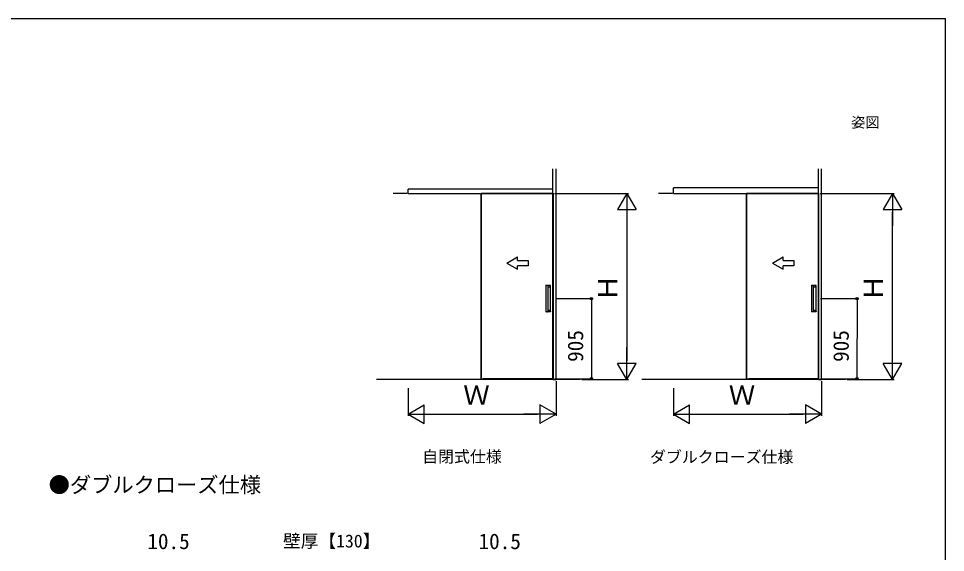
# Model space of a CAD drawing. Units: millimetres, scale not verified. Extents: x -525 to 525, y -783 to 779.
# Drawn here: x 1 to 525, y 445 to 747 of the extents above; entities that cross this region are included whole.
import ezdxf
from ezdxf.enums import TextEntityAlignment as Align

# ---------------------------------------------------------------- set-up
doc = ezdxf.new("R2010")
doc.units = ezdxf.units.MM
doc.header["$LTSCALE"] = 4
for name, color, linetype in [('0-2_USER1', 3, 'Continuous'), ('0-6_YKK_A1', 4, 'Continuous'), ('0-7_YKK_D', 6, 'Continuous'), ('0-8_YKK_ZWAK', 7, 'Continuous')]:
    doc.layers.add(name, color=color, linetype=linetype)
doc.styles.add('ＭＳ ゴシック', font='')
doc.styles.get('ＭＳ ゴシック').set_extended_font_data('MS Gothic')

msp = doc.modelspace()

# ---------------------------------------------------------------- linework, layer by layer
at = {"layer": '0-6_YKK_A1'}
for p, q in [((303.2, 542.774), (303.2, 661.7)), ((305, 542.774), (305, 661.7)), ((453.2, 542.774), (453.2, 661.7)), ((455, 542.774), (455, 661.7)), ((221.4, 647.824), (221.4, 650.274)), ((303.2, 650.274), (221.4, 650.274)), ((453.2, 651.074), (371.4, 651.074)), ((371.4, 647.824), (371.4, 651.074)), ((453.2, 651.074), (371.4, 651.074)), ((371.4, 647.824), (371.4, 651.074)), ((220.871, 647.824), (212.958, 647.824)), ((220.871, 647.824), (212.958, 647.824)), ((221.4, 647.824), (303.2, 647.824)), ((221.4, 647.824), (303.2, 647.824)), ((262.65, 648.024), (262.65, 543.724)), ((262.65, 648.024), (263.4, 648.024)), ((262.65, 648.024), (303.35, 648.024)), ((262.65, 543.224), (262.65, 648.024)), ((303.35, 648.024), (303.35, 543.424)), ((303.35, 543.224), (303.35, 648.024)), ((370.871, 647.824), (362.958, 647.824)), ((370.871, 647.824), (362.958, 647.824)), ((371.4, 647.824), (453.2, 647.824)), ((371.4, 647.824), (453.2, 647.824)), ((412.65, 648.024), (412.65, 543.724)), ((412.65, 648.024), (413.4, 648.024)), ((412.65, 648.024), (453.35, 648.024)), ((412.65, 543.224), (412.65, 648.024)), ((453.35, 648.024), (453.35, 543.424)), ((453.35, 543.224), (453.35, 648.024)), ((277.25, 608.542), (283.25, 612.006)), ((277.25, 608.542), (283.25, 612.006)), ((277.25, 608.542), (283.25, 605.078)), ((277.25, 608.542), (283.25, 605.078)), ((283.25, 610.042), (283.25, 612.006)), ((283.25, 610.042), (283.25, 612.006)), ((283.25, 610.042), (289.25, 610.042)), ((283.25, 610.042), (289.25, 610.042)), ((289.25, 610.042), (289.25, 607.042)), ((289.25, 610.042), (289.25, 607.042)), ((427.25, 608.542), (433.25, 612.006)), ((427.25, 608.542), (433.25, 612.006)), ((427.25, 608.542), (433.25, 605.078)), ((427.25, 608.542), (433.25, 605.078)), ((433.25, 610.042), (433.25, 612.006)), ((433.25, 610.042), (433.25, 612.006)), ((433.25, 610.042), (439.25, 610.042)), ((433.25, 610.042), (439.25, 610.042)), ((439.25, 610.042), (439.25, 607.042)), ((439.25, 610.042), (439.25, 607.042)), ((283.25, 605.078), (283.25, 607.042)), ((289.25, 607.042), (283.25, 607.042)), ((283.25, 605.078), (283.25, 607.042)), ((289.25, 607.042), (283.25, 607.042)), ((433.25, 605.078), (433.25, 607.042)), ((439.25, 607.042), (433.25, 607.042)), ((433.25, 605.078), (433.25, 607.042)), ((439.25, 607.042), (433.25, 607.042)), ((299.25, 595.874), (299.25, 581.074)), ((299.35, 595.974), (299.358, 595.974)), ((299.358, 595.974), (300.242, 595.974)), ((300.242, 595.974), (300.25, 595.974)), ((300.35, 595.874), (300.35, 581.074)), ((301.842, 595.873), (300.35, 595.873)), ((301.61, 595.865), (300.35, 595.865)), ((300.35, 595.066), (301.61, 595.066)), ((301.664, 595.116), (301.664, 595.816)), ((301.894, 595.824), (301.893, 595.824)), ((301.894, 581.124), (301.894, 595.824)), ((449.25, 595.874), (449.25, 581.074)), ((449.35, 595.974), (449.358, 595.974)), ((449.358, 595.974), (450.242, 595.974)), ((450.242, 595.974), (450.25, 595.974)), ((450.35, 595.874), (450.35, 581.074)), ((451.842, 595.873), (450.35, 595.873)), ((451.61, 595.865), (450.35, 595.865)), ((450.35, 595.066), (451.61, 595.066)), ((451.664, 595.116), (451.664, 595.816)), ((451.894, 595.824), (451.893, 595.824)), ((451.894, 581.124), (451.894, 595.824)), ((300.35, 581.881), (301.61, 581.881)), ((301.664, 581.132), (301.664, 581.831)), ((450.35, 581.881), (451.61, 581.881)), ((451.664, 581.132), (451.664, 581.831)), ((299.358, 580.974), (299.35, 580.974)), ((300.242, 580.974), (299.358, 580.974)), ((300.25, 580.974), (300.242, 580.974)), ((301.61, 581.082), (300.35, 581.082)), ((301.842, 581.074), (300.35, 581.074)), ((301.894, 581.124), (301.893, 581.124)), ((449.358, 580.974), (449.35, 580.974)), ((450.242, 580.974), (449.358, 580.974)), ((450.25, 580.974), (450.242, 580.974)), ((451.61, 581.082), (450.35, 581.082)), ((451.842, 581.074), (450.35, 581.074)), ((451.894, 581.124), (451.893, 581.124)), ((318.558, 542.774), (203.522, 542.774)), ((318.558, 542.774), (203.522, 542.774)), ((262.65, 543.224), (302.6, 543.224)), ((302.6, 543.224), (263.9, 543.224)), ((302.6, 543.224), (303.335, 543.224)), ((303.35, 543.224), (302.6, 543.224)), ((303.2, 542.774), (305, 542.774)), ((468.558, 542.774), (353.522, 542.774)), ((468.558, 542.774), (353.522, 542.774)), ((412.65, 543.224), (452.6, 543.224)), ((452.6, 543.224), (413.9, 543.224)), ((452.6, 543.224), (453.335, 543.224)), ((453.35, 543.224), (452.6, 543.224)), ((453.2, 542.774), (455, 542.774))]:
    msp.add_line(p, q, dxfattribs=at)
for points in [[(301.663, 595.816), (301.662, 595.829), (301.656, 595.841), (301.647, 595.852), (301.636, 595.859), (301.623, 595.864), (301.61, 595.865)], [(301.61, 595.066), (301.625, 595.069), (301.639, 595.076), (301.65, 595.086), (301.658, 595.1), (301.66, 595.116)], [(301.617, 595.067), (301.631, 595.07), (301.644, 595.078), (301.655, 595.088), (301.662, 595.101), (301.664, 595.116)], [(301.893, 595.824), (301.892, 595.835), (301.888, 595.846), (301.882, 595.855), (301.874, 595.863), (301.864, 595.869), (301.853, 595.872), (301.842, 595.873)], [(451.663, 595.816), (451.662, 595.829), (451.656, 595.841), (451.647, 595.852), (451.636, 595.859), (451.623, 595.864), (451.61, 595.865)], [(451.61, 595.066), (451.625, 595.069), (451.639, 595.076), (451.65, 595.086), (451.658, 595.1), (451.66, 595.116)], [(451.617, 595.067), (451.631, 595.07), (451.644, 595.078), (451.655, 595.088), (451.662, 595.101), (451.664, 595.116)], [(451.893, 595.824), (451.892, 595.835), (451.888, 595.846), (451.882, 595.855), (451.874, 595.863), (451.864, 595.869), (451.853, 595.872), (451.842, 595.873)], [(301.61, 581.881), (301.625, 581.879), (301.639, 581.872), (301.65, 581.861), (301.658, 581.847), (301.66, 581.831)], [(301.664, 581.831), (301.663, 581.844), (301.657, 581.855), (301.65, 581.865), (301.64, 581.873), (301.628, 581.879), (301.616, 581.88)], [(451.61, 581.881), (451.625, 581.879), (451.639, 581.872), (451.65, 581.861), (451.658, 581.847), (451.66, 581.831)], [(451.664, 581.831), (451.663, 581.844), (451.657, 581.855), (451.65, 581.865), (451.64, 581.873), (451.628, 581.879), (451.616, 581.88)], [(301.66, 581.132), (301.659, 581.12), (301.655, 581.11), (301.649, 581.1), (301.641, 581.093), (301.631, 581.087), (301.621, 581.083), (301.61, 581.082)], [(301.617, 581.083), (301.632, 581.086), (301.645, 581.093), (301.655, 581.104), (301.662, 581.117), (301.663, 581.132)], [(301.893, 581.124), (301.892, 581.113), (301.888, 581.102), (301.882, 581.092), (301.874, 581.085), (301.864, 581.079), (301.853, 581.075), (301.842, 581.074)], [(451.66, 581.132), (451.659, 581.12), (451.655, 581.11), (451.649, 581.1), (451.641, 581.093), (451.631, 581.087), (451.621, 581.083), (451.61, 581.082)], [(451.617, 581.083), (451.632, 581.086), (451.645, 581.093), (451.655, 581.104), (451.662, 581.117), (451.663, 581.132)], [(451.893, 581.124), (451.892, 581.113), (451.888, 581.102), (451.882, 581.092), (451.874, 581.085), (451.864, 581.079), (451.853, 581.075), (451.842, 581.074)]]:
    msp.add_lwpolyline(points, dxfattribs=at)
for points in [[(223.15, 542.774), (223.15, 542.924), (303.35, 542.924), (303.35, 542.774)], [(223.15, 542.774), (223.15, 542.924), (303.35, 542.924), (303.35, 542.774)], [(373.15, 542.774), (373.15, 542.924), (453.35, 542.924), (453.35, 542.774)], [(373.15, 542.774), (373.15, 542.924), (453.35, 542.924), (453.35, 542.774)]]:
    msp.add_lwpolyline(points, close=True, dxfattribs=at)
for centre, start, end in [((299.35, 595.874), 90, 180), ((300.25, 595.874), 0, 90), ((449.35, 595.874), 90, 180), ((450.25, 595.874), 0, 90), ((299.35, 581.074), 180, 270), ((300.25, 581.074), 270, 0), ((449.35, 581.074), 180, 270), ((450.25, 581.074), 270, 0)]:
    msp.add_arc(centre, 0.1, start, end, dxfattribs=at)
at = {"layer": '0-7_YKK_D'}
for p, q in [((304.2, 647.824), (346, 647.824)), ((345, 647.824), (339.75, 638.73)), ((345, 647.824), (350.25, 638.73)), ((345, 647.824), (345, 629.637)), ((454.2, 647.824), (496.039, 647.824)), ((495.039, 647.824), (489.789, 638.73)), ((495.039, 647.824), (500.289, 638.73)), ((495.039, 647.824), (495.039, 629.637)), ((339.75, 638.73), (350.25, 638.73)), ((345, 637.324), (345, 553.274)), ((489.789, 638.73), (500.289, 638.73)), ((495.039, 553.274), (495.039, 637.324)), ((305.403, 588.474), (326, 588.474)), ((325, 588.474), (325, 543.224)), ((454.403, 588.473), (476.065, 588.447)), ((475.065, 588.448), (475.013, 543.198)), ((345, 542.774), (345, 560.96)), ((495.039, 542.774), (495.039, 560.96)), ((345, 542.774), (339.75, 551.867)), ((350.25, 551.867), (339.75, 551.867)), ((345, 542.774), (350.25, 551.867)), ((495.039, 542.774), (489.789, 551.867)), ((500.289, 551.867), (489.789, 551.867)), ((495.039, 542.774), (500.289, 551.867)), ((304.35, 543.224), (326, 543.224)), ((305, 541.774), (305, 522.177)), ((319.558, 542.774), (346, 542.774)), ((454.35, 543.223), (476.013, 543.197)), ((455, 541.774), (455, 522.177)), ((469.558, 542.774), (496.039, 542.774)), ((221.4, 537.774), (221.4, 522.177)), ((371.4, 537.774), (371.4, 522.177)), ((221.4, 523.177), (230.493, 528.427)), ((230.493, 517.927), (230.493, 528.427)), ((305, 523.177), (295.907, 528.427)), ((295.907, 528.427), (295.907, 517.927)), ((371.4, 523.177), (380.493, 528.427)), ((380.493, 517.927), (380.493, 528.427)), ((455, 523.177), (445.907, 528.427)), ((445.907, 528.427), (445.907, 517.927)), ((221.4, 523.177), (230.493, 517.927)), ((221.4, 523.177), (239.587, 523.177)), ((231.9, 523.177), (294.5, 523.177)), ((305, 523.177), (286.813, 523.177)), ((305, 523.177), (295.907, 517.927)), ((371.4, 523.177), (380.493, 517.927)), ((371.4, 523.177), (389.587, 523.177)), ((381.9, 523.177), (444.5, 523.177)), ((455, 523.177), (436.813, 523.177)), ((455, 523.177), (445.907, 517.927))]:
    msp.add_line(p, q, dxfattribs=at)
for centre in [(325, 588.474), (475.065, 588.448), (325, 543.224), (475.013, 543.198)]:
    msp.add_circle(centre, 0.637, dxfattribs=at)
at = {"layer": '0-8_YKK_ZWAK'}
msp.add_line((-525, 746.7), (525, 746.7), dxfattribs=at)
msp.add_lwpolyline([(-525, -783.3), (525, -783.3), (525, 746.7)], dxfattribs=at)

# ---------------------------------------------------------------- texts
at = {"layer": '0-2_USER1', "style": 'ＭＳ ゴシック'}
for s, height, p in [('姿図', 5.865, (471.727, 683.336)), ('自閉式仕様', 6.598, (229.378, 493.919)), ('ダブルクローズ仕様', 6.598, (358.054, 493.714)), ('●ダブルクローズ仕様', 8.798, (18.364, 476.2))]:
    msp.add_text(s, height=height, dxfattribs=at).set_placement(p, align=Align.BOTTOM_LEFT)
at = {"layer": '0-7_YKK_D', "style": 'ＭＳ ゴシック'}
for s, height, rotation, p in [('Ｈ', 11, 90, (343, 586.946)), ('Ｈ', 11, 90, (493.039, 586.946)), ('905', 8.798, 90, (323, 552.724)), ('905', 8.798, 89.933, (473.024, 552.701))]:
    msp.add_text(s, height=height, rotation=rotation, dxfattribs=at).set_placement(p, align=Align.BOTTOM_LEFT)
for s, height, p in [('Ｗ', 11, (252.547, 525.177)), ('Ｗ', 11, (402.547, 525.177)), ('10.5', 8.798, (74.109, 444.293)), ('壁厚【130】', 7.331, (150.784, 445.656)), ('10.5', 8.798, (261.209, 444.293))]:
    msp.add_text(s, height=height, dxfattribs=at).set_placement(p, align=Align.BOTTOM_LEFT)

doc.saveas('drawing.dxf')
